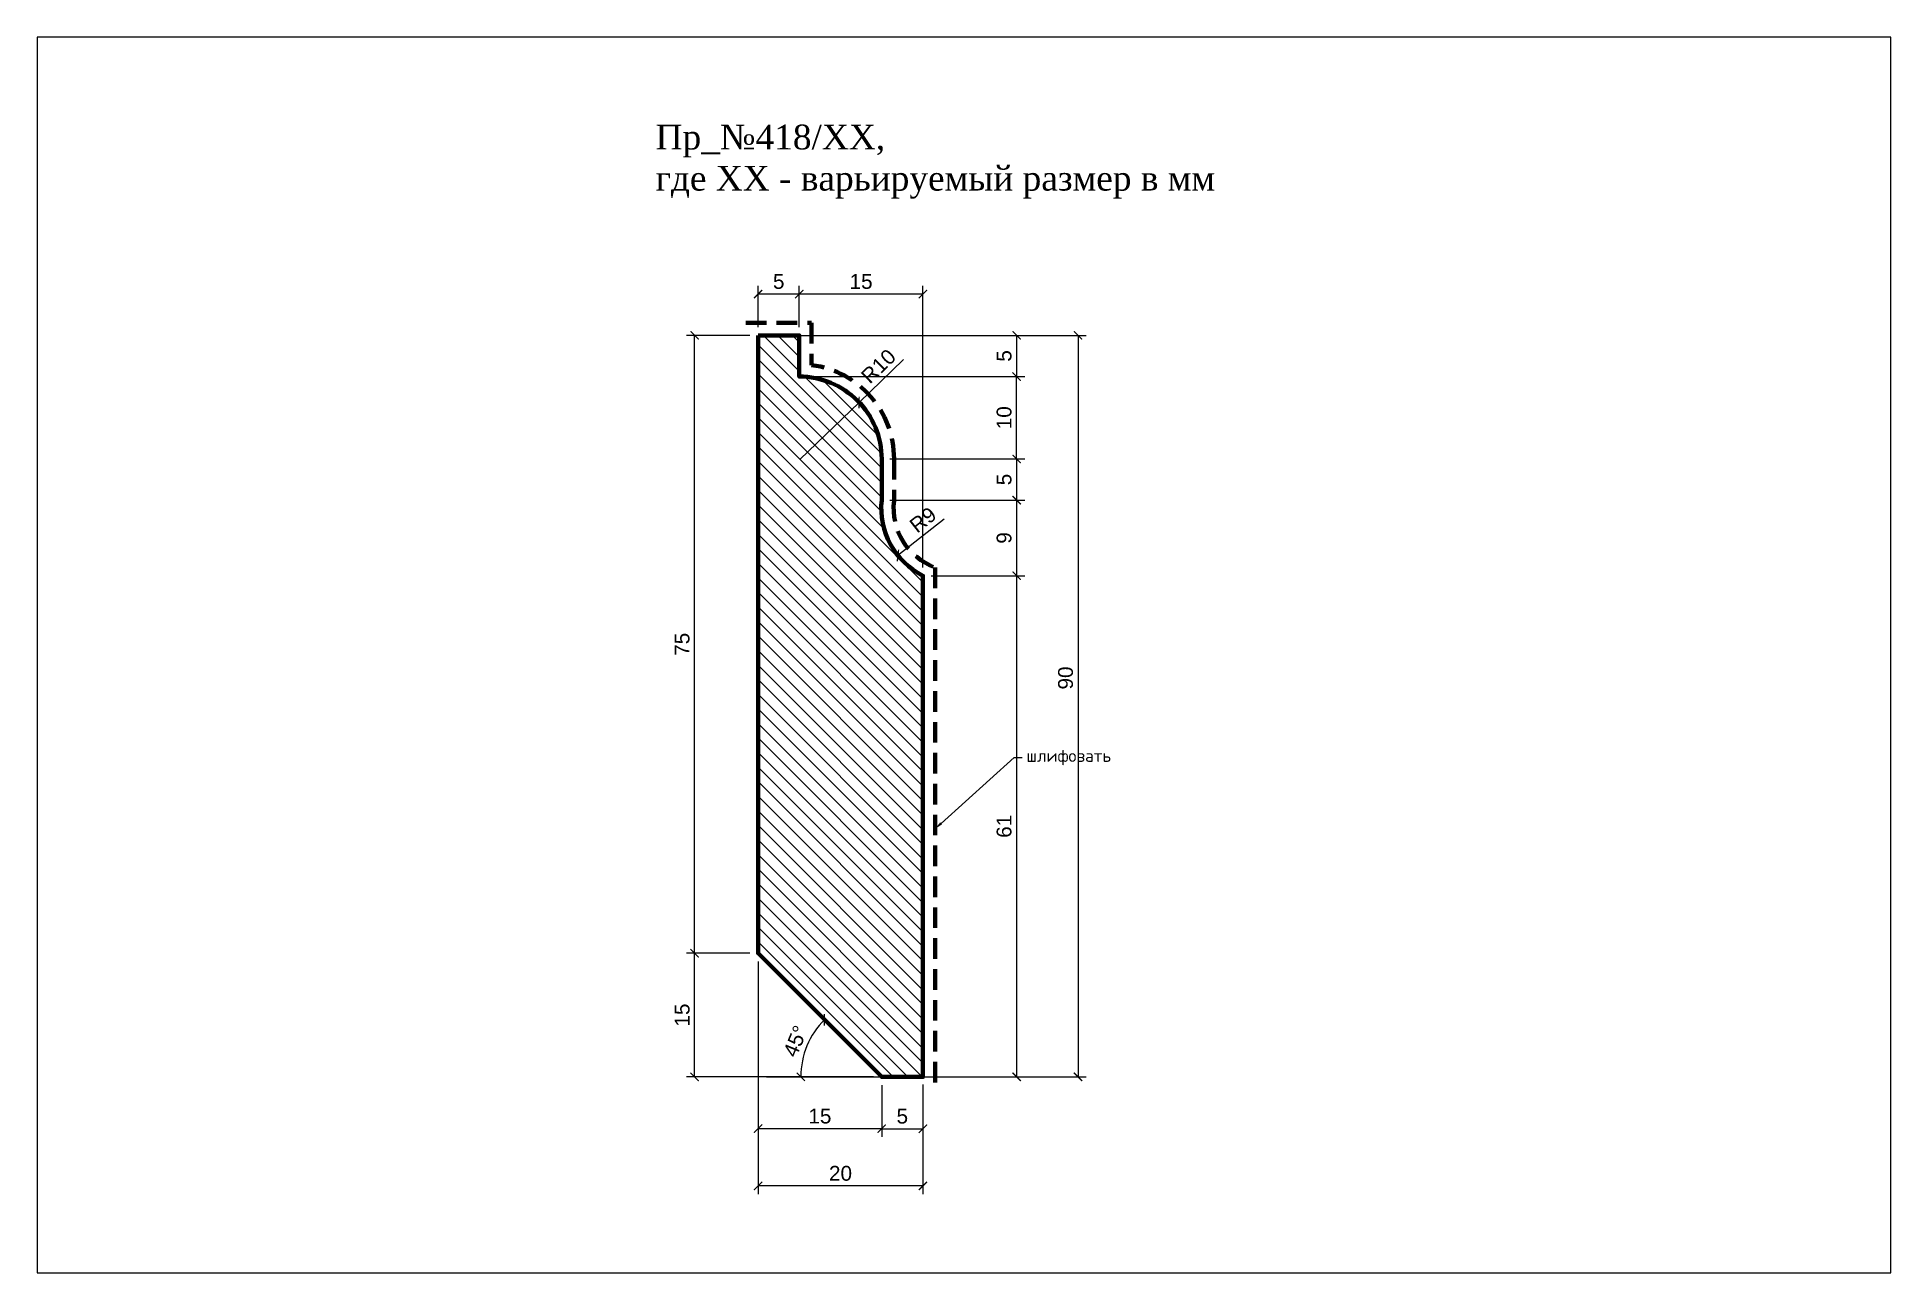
# Model space of a CAD drawing. Header units: inches. Extents: x -172 to 53, y 4244 to 4394.
import ezdxf
from ezdxf import colors
from ezdxf.entities.mleader import LeaderData, LeaderLine
from ezdxf.math import Vec2, Vec3

# ---------------------------------------------------------------- set-up
doc = ezdxf.new("R2010")
doc.units = ezdxf.units.IN
doc.header["$MEASUREMENT"] = 0
doc.linetypes.add('HIDDEN', pattern=[0.375, 0.25, -0.125])
doc.layers.add('Outside panel', color=7, linetype='Continuous', lineweight=18, true_color=0x7f5e57)
for name, color, linetype, lineweight in [('линия 15', 7, 'Continuous', 15), ('линия 50', 1, 'Continuous', 140), ('служебный слой РАЗМЕРЫ', 7, 'Continuous', 9)]:
    doc.layers.add(name, color=color, linetype=linetype, lineweight=lineweight)
doc.layers.add('размеры в модели', color=7, linetype='Continuous')
doc.styles.add('ELECT', font='times.ttf')
doc.styles.get("Standard").update_dxf_attribs({"font": 'arial.ttf'})
doc.styles.add('ЕСКД профили текст', font='isocpeur.ttf')
doc.dimstyles.new('M_1', dxfattribs={"dimtxt": 1.8, "dimasz": 1, "dimexe": 1, "dimexo": 1, "dimgap": 0.6, "dimtad": 1, "dimdec": 0, "dimdsep": 46, "dimtxsty": 'Standard', "dimblk": 'ARCHTICK', "dimcen": -5, "dimclrd": 7, "dimclre": 7, "dimclrt": 7, "dimadec": 0, "dimazin": 0, "dimtfac": 1, "dimtdec": 0, "dimtmove": 0, "dimatfit": 3, "dimfxl": 1, "dimtolj": 1, "dimtzin": 0, "dimlwd": 5, "dimlwe": 5, "dimarcsym": 0})

# ---------------------------------------------------------------- blocks, each defined once
blk = doc.blocks.new('_ArchTick')
at = {"color": 0, "linetype": 'ByBlock', "const_width": 0.15}
blk.add_lwpolyline([(-0.5, -0.5), (0.5, 0.5)], dxfattribs=at)
blk = doc.blocks.new('*D17')
at = {"layer": 'Defpoints', "color": 0, "ltscale": 1000, "transparency": 16777216}
for p in [(-69.06, 4267.65), (-64.06, 4267.65), (-64.06, 4261.36)]:
    blk.add_point(p, dxfattribs=at)
at = {"layer": 'линия 15', "color": 7, "lineweight": 5, "ltscale": 1000, "transparency": 16777216}
for p, q in [((-69.06, 4266.65), (-69.06, 4260.36)), ((-64.06, 4266.65), (-64.06, 4260.36)), ((-69.06, 4261.36), (-64.06, 4261.36))]:
    blk.add_line(p, q, dxfattribs=at)
at = {"layer": 'линия 15', "color": 7, "lineweight": 5, "ltscale": 1000, "transparency": 16777216, "rotation": 180}
blk.add_blockref('_ArchTick', (-69.06, 4261.36), dxfattribs=at)
at = {"layer": 'линия 15', "color": 7, "lineweight": 5, "ltscale": 1000, "transparency": 16777216}
blk.add_blockref('_ArchTick', (-64.06, 4261.36), dxfattribs=at)
at = {"layer": 'линия 15', "color": 7, "ltscale": 1000, "transparency": 16777216, "insert": (-66.56, 4262.87), "char_height": 1.8, "attachment_point": 5}
blk.add_mtext('\\A1;5', dxfattribs=at)
blk = doc.blocks.new('*D16')
at = {"layer": 'Defpoints', "color": 0, "ltscale": 1000, "transparency": 16777216}
for p in [(-59.89, 4336.59), (-67.09, 4330.93)]:
    blk.add_point(p, dxfattribs=at)
at = {"layer": 'размеры в модели', "color": 7, "lineweight": 5, "ltscale": 1000, "transparency": 16777216}
blk.add_line((-61.49, 4335.33), (-67.09, 4330.93), dxfattribs=at)
at = {"layer": 'размеры в модели', "color": 7, "lineweight": 5, "ltscale": 1000, "transparency": 16777216, "rotation": 218.1864990528329}
blk.add_blockref('_ArchTick', (-67.09, 4330.93), dxfattribs=at)
at = {"layer": 'размеры в модели', "color": 7, "ltscale": 1000, "transparency": 16777216, "insert": (-64.05, 4335.25), "char_height": 1.8, "attachment_point": 5, "rotation": 38.1865}
blk.add_mtext('\\A1;R9', dxfattribs=at)
blk = doc.blocks.new('*D15')
at = {"layer": 'Defpoints', "color": 0, "ltscale": 1000, "transparency": 16777216}
for p in [(-71.81, 4349.51), (-79, 4342.57)]:
    blk.add_point(p, dxfattribs=at)
at = {"layer": 'размеры в модели', "color": 7, "lineweight": 5, "ltscale": 1000, "transparency": 16777216}
for p in [(-66.42, 4354.72), (-79, 4342.57)]:
    blk.add_line(p, (-71.81, 4349.51), dxfattribs=at)
at = {"layer": 'размеры в модели', "color": 7, "lineweight": 5, "ltscale": 1000, "transparency": 16777216, "rotation": 223.9993993793414}
blk.add_blockref('_ArchTick', (-71.81, 4349.51), dxfattribs=at)
at = {"layer": 'размеры в модели', "color": 7, "ltscale": 1000, "transparency": 16777216, "insert": (-69.45, 4353.9), "char_height": 1.8, "attachment_point": 5, "rotation": 43.9994}
blk.add_mtext('\\A1;R10', dxfattribs=at)
blk = doc.blocks.new('*D14')
at = {"layer": 'Defpoints', "color": 0, "ltscale": 1000, "transparency": 16777216}
for p in [(-64.06, 4328.48), (-64.06, 4267.65), (-52.68, 4267.65)]:
    blk.add_point(p, dxfattribs=at)
at = {"layer": 'размеры в модели', "color": 7, "lineweight": 5, "ltscale": 1000, "transparency": 16777216}
for p, q in [((-63.06, 4328.48), (-51.68, 4328.48)), ((-52.68, 4328.48), (-52.68, 4267.65)), ((-63.06, 4267.65), (-51.68, 4267.65))]:
    blk.add_line(p, q, dxfattribs=at)
for p, rotation in [((-52.68, 4328.48), 90), ((-52.68, 4267.65), 270)]:
    blk.add_blockref('_ArchTick', p, dxfattribs=dict(at, rotation=rotation))
at = {"layer": 'размеры в модели', "color": 7, "ltscale": 1000, "transparency": 16777216, "insert": (-54.2, 4298.06), "char_height": 1.8, "attachment_point": 5, "rotation": 90}
blk.add_mtext('\\A1;61', dxfattribs=at)
blk = doc.blocks.new('*D13')
at = {"layer": 'Defpoints', "color": 0, "ltscale": 1000, "transparency": 16777216}
for p in [(-69.06, 4342.65), (-69.06, 4337.65), (-52.68, 4337.65)]:
    blk.add_point(p, dxfattribs=at)
at = {"layer": 'размеры в модели', "color": 7, "lineweight": 5, "ltscale": 1000, "transparency": 16777216}
for p, q in [((-68.06, 4342.65), (-51.68, 4342.65)), ((-52.68, 4342.65), (-52.68, 4337.65)), ((-68.06, 4337.65), (-51.68, 4337.65))]:
    blk.add_line(p, q, dxfattribs=at)
for p, rotation in [((-52.68, 4342.65), 90), ((-52.68, 4337.65), 270)]:
    blk.add_blockref('_ArchTick', p, dxfattribs=dict(at, rotation=rotation))
at = {"layer": 'размеры в модели', "color": 7, "ltscale": 1000, "transparency": 16777216, "insert": (-54.2, 4340.15), "char_height": 1.8, "attachment_point": 5, "rotation": 90}
blk.add_mtext('\\A1;5', dxfattribs=at)
blk = doc.blocks.new('*D12')
at = {"layer": 'Defpoints', "color": 0, "ltscale": 1000, "transparency": 16777216}
for p in [(-79.06, 4352.65), (-52.68, 4352.65), (-69.06, 4342.65)]:
    blk.add_point(p, dxfattribs=at)
at = {"layer": 'размеры в модели', "color": 7, "lineweight": 5, "ltscale": 1000, "transparency": 16777216}
for p, q in [((-78.06, 4352.65), (-51.68, 4352.65)), ((-52.68, 4342.65), (-52.68, 4352.65)), ((-68.06, 4342.65), (-51.68, 4342.65))]:
    blk.add_line(p, q, dxfattribs=at)
for p, rotation in [((-52.68, 4352.65), 90), ((-52.68, 4342.65), 270)]:
    blk.add_blockref('_ArchTick', p, dxfattribs=dict(at, rotation=rotation))
at = {"layer": 'размеры в модели', "color": 7, "ltscale": 1000, "transparency": 16777216, "insert": (-54.2, 4347.65), "char_height": 1.8, "attachment_point": 5, "rotation": 90}
blk.add_mtext('\\A1;10', dxfattribs=at)
blk = doc.blocks.new('*D11')
at = {"layer": 'Defpoints', "color": 0, "ltscale": 1000, "transparency": 16777216}
for p in [(-69.06, 4337.65), (-64.06, 4328.48), (-52.68, 4328.48)]:
    blk.add_point(p, dxfattribs=at)
at = {"layer": 'размеры в модели', "color": 7, "lineweight": 5, "ltscale": 1000, "transparency": 16777216}
for p, q in [((-68.06, 4337.65), (-51.68, 4337.65)), ((-52.68, 4337.65), (-52.68, 4328.48)), ((-63.06, 4328.48), (-51.68, 4328.48))]:
    blk.add_line(p, q, dxfattribs=at)
for p, rotation in [((-52.68, 4337.65), 90), ((-52.68, 4328.48), 270)]:
    blk.add_blockref('_ArchTick', p, dxfattribs=dict(at, rotation=rotation))
at = {"layer": 'размеры в модели', "color": 7, "ltscale": 1000, "transparency": 16777216, "insert": (-54.2, 4333.06), "char_height": 1.8, "attachment_point": 5, "rotation": 90}
blk.add_mtext('\\A1;9', dxfattribs=at)
blk = doc.blocks.new('*D10')
at = {"layer": 'Defpoints', "color": 0, "ltscale": 1000, "transparency": 16777216}
for p in [(-79.06, 4357.65), (-79.06, 4352.65), (-52.68, 4352.65)]:
    blk.add_point(p, dxfattribs=at)
at = {"layer": 'размеры в модели', "color": 7, "lineweight": 5, "ltscale": 1000, "transparency": 16777216}
for p, q in [((-78.06, 4357.65), (-51.68, 4357.65)), ((-52.68, 4357.65), (-52.68, 4352.65)), ((-78.06, 4352.65), (-51.68, 4352.65))]:
    blk.add_line(p, q, dxfattribs=at)
for p, rotation in [((-52.68, 4357.65), 90), ((-52.68, 4352.65), 270)]:
    blk.add_blockref('_ArchTick', p, dxfattribs=dict(at, rotation=rotation))
at = {"layer": 'размеры в модели', "color": 7, "ltscale": 1000, "transparency": 16777216, "insert": (-54.2, 4355.15), "char_height": 1.8, "attachment_point": 5, "rotation": 90}
blk.add_mtext('\\A1;5', dxfattribs=at)
blk = doc.blocks.new('*D9')
at = {"layer": 'Defpoints', "color": 0, "ltscale": 1000, "transparency": 16777216}
for p in [(-84.06, 4362.66), (-84.06, 4357.65), (-79.06, 4357.65)]:
    blk.add_point(p, dxfattribs=at)
at = {"layer": 'размеры в модели', "color": 7, "lineweight": 5, "ltscale": 1000, "transparency": 16777216}
for p, q in [((-84.06, 4358.65), (-84.06, 4363.66)), ((-79.06, 4358.65), (-79.06, 4363.66)), ((-79.06, 4362.66), (-84.06, 4362.66))]:
    blk.add_line(p, q, dxfattribs=at)
at = {"layer": 'размеры в модели', "color": 7, "lineweight": 5, "ltscale": 1000, "transparency": 16777216, "rotation": 180}
blk.add_blockref('_ArchTick', (-84.06, 4362.66), dxfattribs=at)
at = {"layer": 'размеры в модели', "color": 7, "lineweight": 5, "ltscale": 1000, "transparency": 16777216}
blk.add_blockref('_ArchTick', (-79.06, 4362.66), dxfattribs=at)
at = {"layer": 'размеры в модели', "color": 7, "ltscale": 1000, "transparency": 16777216, "insert": (-81.56, 4364.18), "char_height": 1.8, "attachment_point": 5}
blk.add_mtext('\\A1;5', dxfattribs=at)
blk = doc.blocks.new('*D8')
at = {"layer": 'Defpoints', "color": 0, "ltscale": 1000, "transparency": 16777216}
for p in [(-79.06, 4362.66), (-79.06, 4357.65), (-64.06, 4328.48)]:
    blk.add_point(p, dxfattribs=at)
at = {"layer": 'размеры в модели', "color": 7, "lineweight": 5, "ltscale": 1000, "transparency": 16777216}
for p, q in [((-79.06, 4358.65), (-79.06, 4363.66)), ((-64.06, 4329.48), (-64.06, 4363.66)), ((-64.06, 4362.66), (-79.06, 4362.66))]:
    blk.add_line(p, q, dxfattribs=at)
at = {"layer": 'размеры в модели', "color": 7, "lineweight": 5, "ltscale": 1000, "transparency": 16777216, "rotation": 180}
blk.add_blockref('_ArchTick', (-79.06, 4362.66), dxfattribs=at)
at = {"layer": 'размеры в модели', "color": 7, "lineweight": 5, "ltscale": 1000, "transparency": 16777216}
blk.add_blockref('_ArchTick', (-64.06, 4362.66), dxfattribs=at)
at = {"layer": 'размеры в модели', "color": 7, "ltscale": 1000, "transparency": 16777216, "insert": (-71.56, 4364.18), "char_height": 1.8, "attachment_point": 5}
blk.add_mtext('\\A1;15', dxfattribs=at)
blk = doc.blocks.new('*D7')
at = {"layer": 'Defpoints', "color": 0, "ltscale": 1000, "transparency": 16777216}
for p in [(-84.06, 4282.65), (-77.56, 4272.55), (-69.06, 4267.65), (-69.06, 4267.65), (-64.06, 4267.65)]:
    blk.add_point(p, dxfattribs=at)
at = {"layer": 'размеры в модели', "color": 7, "lineweight": 5, "ltscale": 1000, "transparency": 16777216}
blk.add_line((-70.06, 4267.65), (-79.88, 4267.65), dxfattribs=at)
blk.add_arc((-69.06, 4267.65), 9.82, 135, 180, dxfattribs=at)
for p, rotation in [((-76.01, 4274.59), 45.00000000000016), ((-78.88, 4267.65), 269.9999999999981)]:
    blk.add_blockref('_ArchTick', p, dxfattribs=dict(at, rotation=rotation))
at = {"layer": 'размеры в модели', "color": 7, "ltscale": 1000, "transparency": 16777216, "insert": (-79.53, 4271.98), "char_height": 1.8, "attachment_point": 5, "rotation": 67.5}
blk.add_mtext('\\A1;45°', dxfattribs=at)
blk = doc.blocks.new('*D6')
at = {"layer": 'Defpoints', "color": 0, "ltscale": 1000, "transparency": 16777216}
for p in [(-84.06, 4282.65), (-64.06, 4267.74), (-84.06, 4254.41)]:
    blk.add_point(p, dxfattribs=at)
at = {"layer": 'размеры в модели', "color": 7, "lineweight": 5, "ltscale": 1000, "transparency": 16777216}
for p, q in [((-84.06, 4281.65), (-84.06, 4253.41)), ((-64.06, 4266.74), (-64.06, 4253.41)), ((-64.06, 4254.41), (-84.06, 4254.41))]:
    blk.add_line(p, q, dxfattribs=at)
at = {"layer": 'размеры в модели', "color": 7, "lineweight": 5, "ltscale": 1000, "transparency": 16777216, "rotation": 180}
blk.add_blockref('_ArchTick', (-84.06, 4254.41), dxfattribs=at)
at = {"layer": 'размеры в модели', "color": 7, "lineweight": 5, "ltscale": 1000, "transparency": 16777216}
blk.add_blockref('_ArchTick', (-64.06, 4254.41), dxfattribs=at)
at = {"layer": 'размеры в модели', "color": 7, "ltscale": 1000, "transparency": 16777216, "insert": (-74.06, 4255.93), "char_height": 1.8, "attachment_point": 5}
blk.add_mtext('\\A1;20', dxfattribs=at)
blk = doc.blocks.new('*D5')
at = {"layer": 'Defpoints', "color": 0, "ltscale": 1000, "transparency": 16777216}
for p in [(-91.77, 4357.65), (-84.06, 4357.65), (-84.06, 4282.65)]:
    blk.add_point(p, dxfattribs=at)
at = {"layer": 'размеры в модели', "color": 7, "lineweight": 5, "ltscale": 1000, "transparency": 16777216}
for p, q in [((-85.06, 4357.65), (-92.77, 4357.65)), ((-91.77, 4282.65), (-91.77, 4357.65)), ((-85.06, 4282.65), (-92.77, 4282.65))]:
    blk.add_line(p, q, dxfattribs=at)
for p, rotation in [((-91.77, 4357.65), 90), ((-91.77, 4282.65), 270)]:
    blk.add_blockref('_ArchTick', p, dxfattribs=dict(at, rotation=rotation))
at = {"layer": 'размеры в модели', "color": 7, "ltscale": 1000, "transparency": 16777216, "insert": (-93.28, 4320.15), "char_height": 1.8, "attachment_point": 5, "rotation": 90}
blk.add_mtext('\\A1;75', dxfattribs=at)
blk = doc.blocks.new('*D3')
at = {"layer": 'Defpoints', "color": 0, "ltscale": 1000, "transparency": 16777216}
for p in [(-84.06, 4282.65), (-69.06, 4267.65), (-84.06, 4261.36)]:
    blk.add_point(p, dxfattribs=at)
at = {"layer": 'размеры в модели', "color": 7, "lineweight": 5, "ltscale": 1000, "transparency": 16777216}
for p, q in [((-84.06, 4281.65), (-84.06, 4260.36)), ((-69.06, 4266.65), (-69.06, 4260.36)), ((-69.06, 4261.36), (-84.06, 4261.36))]:
    blk.add_line(p, q, dxfattribs=at)
at = {"layer": 'размеры в модели', "color": 7, "lineweight": 5, "ltscale": 1000, "transparency": 16777216, "rotation": 180}
blk.add_blockref('_ArchTick', (-84.06, 4261.36), dxfattribs=at)
at = {"layer": 'размеры в модели', "color": 7, "lineweight": 5, "ltscale": 1000, "transparency": 16777216}
blk.add_blockref('_ArchTick', (-69.06, 4261.36), dxfattribs=at)
at = {"layer": 'размеры в модели', "color": 7, "ltscale": 1000, "transparency": 16777216, "insert": (-76.56, 4262.88), "char_height": 1.8, "attachment_point": 5}
blk.add_mtext('\\A1;15', dxfattribs=at)
blk = doc.blocks.new('*D2')
at = {"layer": 'Defpoints', "color": 0, "ltscale": 1000, "transparency": 16777216}
for p in [(-84.06, 4357.65), (-84.06, 4267.65), (-45.23, 4267.65)]:
    blk.add_point(p, dxfattribs=at)
at = {"layer": 'размеры в модели', "color": 7, "lineweight": 5, "ltscale": 1000, "transparency": 16777216}
for p, q in [((-83.06, 4357.65), (-44.23, 4357.65)), ((-45.23, 4357.65), (-45.23, 4267.65)), ((-83.06, 4267.65), (-44.23, 4267.65))]:
    blk.add_line(p, q, dxfattribs=at)
for p, rotation in [((-45.23, 4357.65), 90), ((-45.23, 4267.65), 270)]:
    blk.add_blockref('_ArchTick', p, dxfattribs=dict(at, rotation=rotation))
at = {"layer": 'размеры в модели', "color": 7, "ltscale": 1000, "transparency": 16777216, "insert": (-46.74, 4316.06), "char_height": 1.8, "attachment_point": 5, "rotation": 90}
blk.add_mtext('\\A1;90', dxfattribs=at)

msp = doc.modelspace()

# ---------------------------------------------------------------- hatches: boundary and pattern name
at = {"layer": 'Outside panel', "ltscale": 1000}
h = msp.add_hatch(dxfattribs=at)
h.set_pattern_fill('ANSI31', color=256, scale=10, angle=90)
h.set_pattern_definition([(135, (-317197.9557, 95834.4058), (-0.8838834765, -0.8838834765), [])])
h.paths.add_polyline_path([(-64.06, 4267.65), (-69.06, 4267.65), (-84.06, 4282.65), (-84.06, 4357.65), (-79.06, 4357.65), (-79.06, 4352.65, -0.414214), (-69.06, 4342.65), (-69.06, 4337.65, 0.312903), (-64.06, 4328.48)])

# ---------------------------------------------------------------- linework, layer by layer
at = {"color": 6, "ltscale": 1000}
msp.add_lwpolyline([(-171.57, 4243.85), (53.43, 4243.85), (53.43, 4393.85), (-171.57, 4393.85)], close=True, dxfattribs=at)
at = {"layer": 'линия 50', "color": 1, "linetype": 'HIDDEN', "ltscale": 10, "true_color": 0xff0909}
msp.add_lwpolyline([(-85.56, 4359.15), (-77.56, 4359.15), (-77.56, 4354.05, -0.3764), (-67.56, 4342.65), (-67.56, 4337.56, 0.348325), (-62.56, 4329.47), (-62.56, 4266.15)], format="xyb", dxfattribs=at)
at = {"layer": 'линия 50', "color": 7}
msp.add_lwpolyline([(-84.06, 4357.65), (-79.06, 4357.65), (-79.06, 4352.65, -0.414214), (-69.06, 4342.65), (-69.06, 4337.65, 0.312903), (-64.06, 4328.48), (-64.06, 4267.65), (-69.06, 4267.65), (-84.06, 4282.65)], format="xyb", close=True, dxfattribs=at)

# ---------------------------------------------------------------- texts
at = {"color": 7, "ltscale": 1000, "insert": (-96.5, 4383.22), "char_height": 3, "attachment_point": 1, "style": 'ELECT'}
msp.add_mtext_dynamic_manual_height_columns('Пр_№418/ХХ,\\Pгде ХХ - варьируемый размер в мм', width=72.9455, gutter_width=15, heights=[0], dxfattribs=at)

# ---------------------------------------------------------------- dimensions: what is measured, and where the dimension line sits
at = {"layer": 'линия 15', "color": 1, "ltscale": 1000, "true_color": 0xff0909}
dim = msp.add_linear_dim(base=(-64.06, 4261.36), p1=(-69.06, 4267.65), p2=(-64.06, 4267.65), dimstyle='M_1', dxfattribs=at)
dim.commit()
dim.dimension.update_dxf_attribs({"geometry": '*D17', "text_midpoint": (-66.56, 4261.36), "dimtype": 128})
at = {"layer": 'размеры в модели', "color": 5, "ltscale": 1000}
for base, p1, p2, angle, picture, middle in [((-84.06, 4362.66), (-79.06, 4357.65), (-84.06, 4357.65), 180, '*D9', (-81.56, 4364.18)), ((-79.06, 4362.66), (-64.06, 4328.48), (-79.06, 4357.65), 180, '*D8', (-71.56, 4364.18)), ((-91.77, 4357.65), (-84.06, 4282.65), (-84.06, 4357.65), 90, '*D5', (-93.28, 4320.15)), ((-52.68, 4352.65), (-79.06, 4357.65), (-79.06, 4352.65), 90, '*D10', (-54.2, 4355.15)), ((-52.68, 4352.65), (-69.06, 4342.65), (-79.06, 4352.65), 90, '*D12', (-54.2, 4347.65)), ((-52.68, 4337.65), (-69.06, 4342.65), (-69.06, 4337.65), 90, '*D13', (-54.2, 4340.15)), ((-52.68, 4328.48), (-69.06, 4337.65), (-64.06, 4328.48), 90, '*D11', (-54.2, 4333.06)), ((-52.68, 4267.65), (-64.06, 4328.48), (-64.06, 4267.65), 90, '*D14', (-54.2, 4298.06)), ((-84.06, 4254.41), (-64.06, 4267.74), (-84.06, 4282.65), 180, '*D6', (-74.06, 4255.93)), ((-84.06, 4261.36), (-69.06, 4267.65), (-84.06, 4282.65), 180, '*D3', (-76.56, 4262.88))]:
    dim = msp.add_linear_dim(base=base, p1=p1, p2=p2, angle=angle, dimstyle='M_1', dxfattribs=at)
    dim.commit()
    dim.dimension.update_dxf_attribs({"geometry": picture, "text_midpoint": middle})
dim = msp.add_linear_dim(base=(-45.23, 4267.65), p1=(-84.06, 4357.65), p2=(-84.06, 4267.65), angle=90, dimstyle='M_1', dxfattribs=at)
dim.commit()
dim.dimension.update_dxf_attribs({"geometry": '*D2', "text_midpoint": (-45.23, 4316.06), "dimtype": 128})
dim = msp.add_radius_dim(center=(-79, 4342.57), mpoint=(-71.81, 4349.51), dimstyle='M_1', dxfattribs=at)
dim.commit()
dim.dimension.update_dxf_attribs({"geometry": '*D15', "text_midpoint": (-69.45, 4353.9)})
dim = msp.add_radius_dim(center=(-59.89, 4336.59), mpoint=(-67.09, 4330.93), dimstyle='M_1', dxfattribs=at)
dim.commit()
dim.dimension.update_dxf_attribs({"geometry": '*D16', "text_midpoint": (-63.11, 4334.06), "dimtype": 132})
msp.add_linear_dim(base=(-91.77, 4282.65), p1=(-69.06, 4267.65), p2=(-84.06, 4282.65), angle=90, dimstyle='M_1', dxfattribs=at).render()
dim = msp.add_angular_dim_2l(base=(-77.56, 4272.55), line1=((-69.06, 4267.65), (-84.06, 4282.65)), line2=((-64.06, 4267.65), (-69.06, 4267.65)), dimstyle='M_1', dxfattribs=at)
dim.commit()
dim.dimension.update_dxf_attribs({"geometry": '*D7', "text_midpoint": (-79.53, 4271.98)})

# ---------------------------------------------------------------- leaders
at = {"layer": 'служебный слой РАЗМЕРЫ'}
ml = msp.add_multileader_mtext('Standard', dxfattribs=at)
ml.set_content('\\A1;шлифовать', color=256, style='ЕСКД профили текст')
ml.set_leader_properties(color=256, linetype='ByLayer', lineweight=-1)
ml.build(insert=Vec2(0, 0))
ml.multileader.update_dxf_attribs({"dogleg_length": 1, "arrow_head_size": 1})
ctx = ml.context
ctx.base_point, ctx.char_height, ctx.arrow_head_size, ctx.landing_gap_size, ctx.plane_origin = Vec3(-52, 4306.4), 1.5, 1, 0.5, Vec3(-38.52, 4332.57)
notes = []
notes.append((ctx, [(1, (1, 1, 0), (-53, 4306.4), (1, 0), 1, [(0, [(-62.6, 4297.74)], 0, [])])]))
ctx.mtext.insert, ctx.mtext.flow_direction = Vec3(-51.5, 4307.38), 5
for ctx, leaders in notes:
    for number, flags, end, landing, length, lines in leaders:
        leader = LeaderData()
        leader.index, (leader.has_last_leader_line, leader.has_dogleg_vector, leader.attachment_direction) = number, flags
        leader.last_leader_point, leader.dogleg_vector, leader.dogleg_length = Vec3(end), Vec3(landing), length
        for number, points, colour, breaks in lines:
            line = LeaderLine()
            line.index, line.vertices, line.color, line.breaks = number, Vec3.list(points), colors.encode_raw_color(colour), breaks
            leader.lines.append(line)
        ctx.leaders.append(leader)

doc.saveas('drawing.dxf')
